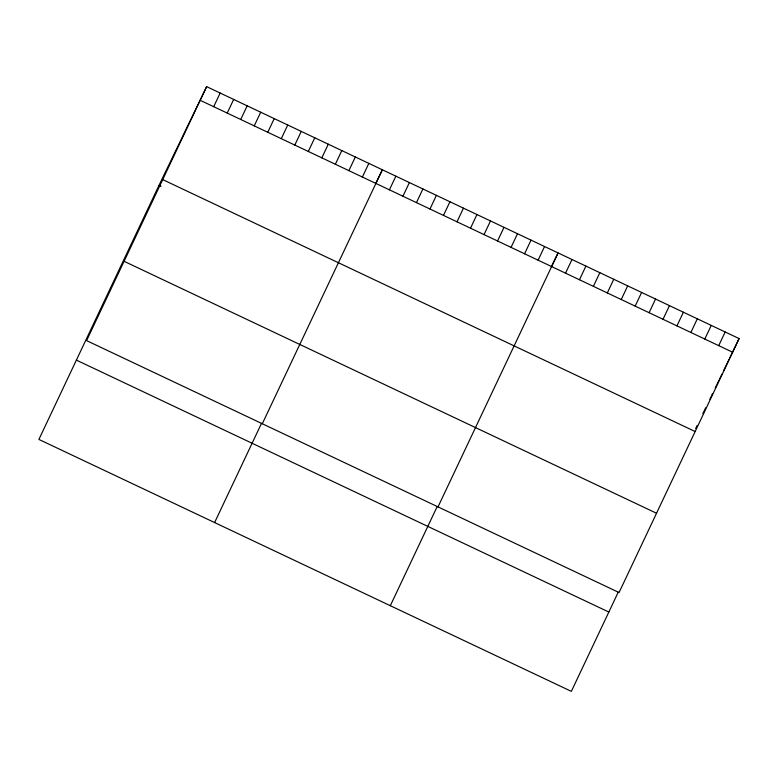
<?xml version="1.0" encoding="UTF-8"?>
<svg xmlns="http://www.w3.org/2000/svg" width="778" height="778" viewBox="0 0 778 778"><rect width="100%" height="100%" fill="white"/><g stroke="black" fill="none" stroke-linecap="round" stroke-linejoin="round"><path stroke-width="1.17" d="M206.647 86.64L86.591 340.608L619.055 592.544L739.1 338.576L206.647 86.64L158.945 185.456L38.9 439.424L571.353 691.36L618.247 592.146M213.707 106.693L220.164 93.039M227.225 113.082L233.672 99.438M240.742 119.481L247.19 105.827M254.25 125.88L260.708 112.227M267.768 132.27L274.226 118.616M281.286 138.669L287.743 125.015M294.804 145.068L301.261 131.414M308.321 151.457L314.769 137.803M321.839 157.856L328.287 144.202M335.357 164.246L341.805 150.592M348.865 170.645L355.322 156.991M362.383 177.044L368.84 163.39M214.611 522.563L261.505 423.358M262.303 423.747L382.358 169.779L375.677 183.618M389.418 189.832L395.876 176.178M402.936 196.221L409.384 182.567M416.454 202.62L422.901 188.966M429.962 209.019L436.419 195.366M443.479 215.409L449.937 201.755M456.997 221.808L463.455 208.154M470.515 228.197L476.972 214.553M484.033 234.596L490.48 220.942M497.55 240.995L503.998 227.341M511.058 247.385L517.516 233.731M524.576 253.784L531.034 240.13M538.094 260.183L544.551 246.529M390.323 605.702L437.217 506.488M438.014 506.886L558.069 252.918L551.388 266.757M565.538 273.166L571.995 259.512M579.464 279.749L585.912 266.095M593.39 286.343L599.838 272.689M607.317 292.927L613.764 279.273M621.243 299.52L627.69 285.866M635.169 306.104L641.617 292.45M649.095 312.698L655.543 299.044M663.021 319.281L669.469 305.637M676.948 325.875L683.395 312.221M690.874 332.469L697.321 318.815M704.79 339.052L711.248 325.399M718.716 345.646L725.174 331.992M695.697 428.493L697.127 425.527M702.855 413.672L705.714 407.75M709.847 399.182L711.199 396.381M711.646 395.448L712.551 393.58M715.254 387.979L716.606 385.188M717.053 384.254L718.853 380.52M719.31 379.586L722.013 373.985M723.365 371.184L729.083 359.329M729.56 358.337L739.1 338.576M200.189 100.294L732.643 352.23M162.699 179.601L695.162 431.537M158.945 185.456L161.027 186.438M124.081 261.311L656.535 513.247M76.39 360.117L608.843 612.053"/></g></svg>
